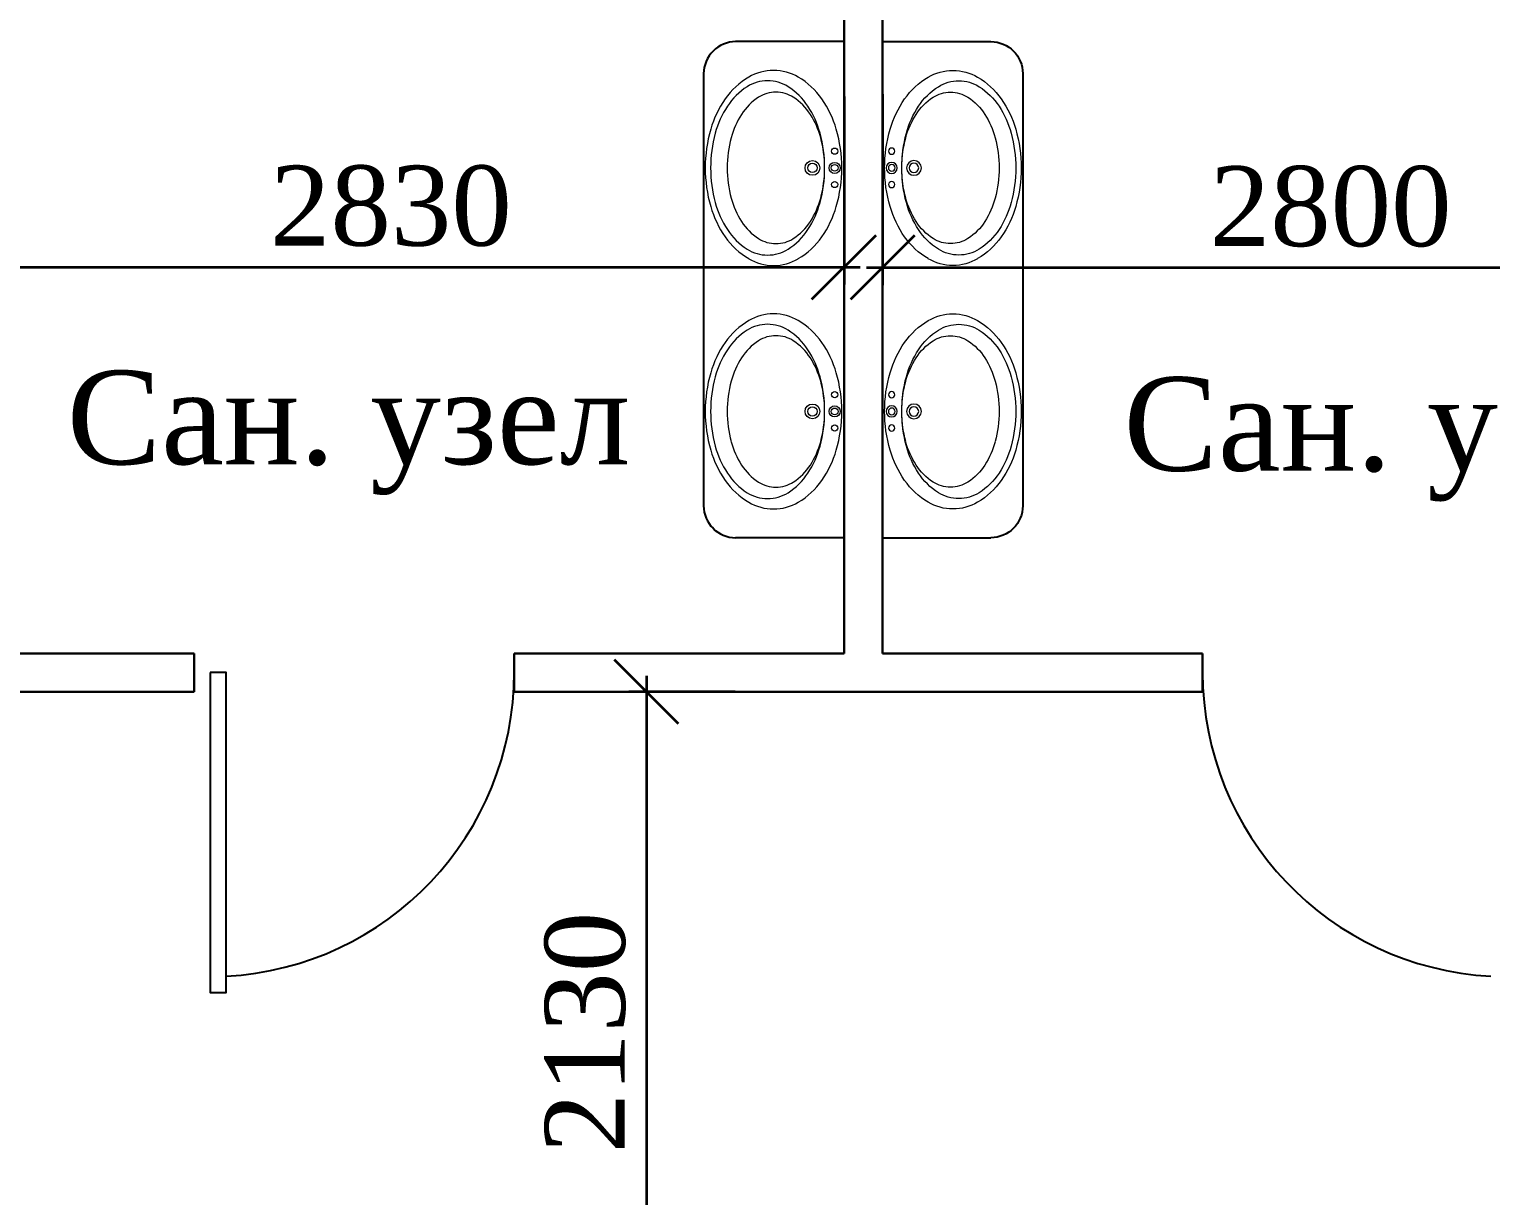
# Model space of a CAD drawing. Header units: inches. Extents: x 2870606 to 3671143, y -733551 to -473558.
# Drawn here: x 2952731 to 2957296, y -670829 to -667183 of the extents above; entities that cross this region are included whole.
import ezdxf

# ---------------------------------------------------------------- set-up
doc = ezdxf.new("R2010")
doc.units = ezdxf.units.IN
doc.header["$MEASUREMENT"] = 0
doc.layers.add('ШРИФТ', color=7, linetype='Continuous')
doc.styles.add('GENERATED_STYLE_1', font='times.ttf')
doc.styles.add('J~stule', font='dutch.ttf')
doc.dimstyles.new('J~style', dxfattribs={"dimscale": 100, "dimtxt": 2.5, "dimasz": 2, "dimexe": 0.55, "dimexo": 0.725, "dimtad": 1, "dimdec": 0, "dimdsep": 46, "dimtxsty": 'J~stule', "dimblk": 'OBLIQUE', "dimcen": 2, "dimdle": 0.5, "dimadec": 0, "dimazin": 0, "dimtfac": 1, "dimtdec": 0, "dimtmove": 0, "dimatfit": 3, "dimfxl": 1, "dimarcsym": 0})

# ---------------------------------------------------------------- blocks, each defined once
blk = doc.blocks.new('hfhfrt')
at = {"lineweight": 13}
blk.add_line((1120341.1, -286193.4), (1120341.1, -284643.4), dxfattribs=at)
at = {"color": 7}
for p, q in [((1120341.1, -284643.4), (1120679.5, -284643.4)), ((1120341.1, -286193.4), (1120679.5, -286193.4))]:
    blk.add_line(p, q, dxfattribs=at)
blk.add_line((1120779.5, -286093.4), (1120779.5, -284743.4))
at = {"lineweight": 13}
for centre, radius in [((1120370.2, -284985.9), 9.72), ((1120439.6, -285037.9), 23.1), ((1120370.2, -285037.9), 17.3), ((1120370.2, -285037.9), 10.5), ((1120439.6, -285037.9), 14.7), ((1120370.2, -285090), 9.72), ((1120370.2, -285746.9), 9.72), ((1120370.2, -285798.9), 17.3), ((1120370.2, -285798.9), 10.5), ((1120439.6, -285798.9), 23.1), ((1120439.6, -285798.9), 14.7), ((1120370.2, -285851.1), 9.72)]:
    blk.add_circle(centre, radius, dxfattribs=at)
at = {"color": 7}
for centre, start, end in [((1120679.5, -284743.4), 0, 90), ((1120679.5, -286093.4), 270, 0)]:
    blk.add_arc(centre, 100, start, end, dxfattribs=at)
at = {"lineweight": 13}
for centre, radius, start, end in [((1120561.2, -284884.8), 151.8, 90, 120.6261), ((1120561.2, -284884.8), 151.8, 59.3739, 90), ((1120604.7, -284958.3), 237.1, 120.6261, 145.0207), ((1120626.1, -284957.9), 205.9, 122.3676, 146.8349), ((1120579.6, -284884.5), 119, 90, 122.3676), ((1120579.6, -284884.5), 119, 57.6324, 90), ((1120517.7, -284958.3), 237.1, 34.9793, 59.3739), ((1120533, -284957.9), 205.9, 33.1651, 57.6324), ((1120673.5, -285006.4), 321.1, 145.0207, 163.8377), ((1120595.8, -284966.6), 177.9, 122.8146, 147.2843), ((1120553.6, -284901.3), 100.1, 90, 122.8146), ((1120553.6, -284901.3), 100.1, 57.1854, 90), ((1120511.5, -284966.6), 177.9, 32.7157, 57.1854), ((1120449, -285006.4), 321.1, 16.1623, 34.9793), ((1120662.8, -285009.6), 257.5, 147.2843, 165.0999), ((1120700, -285006.2), 294.2, 146.8349, 164.8534), ((1120444.5, -285009.6), 257.5, 14.9001, 32.7157), ((1120459.1, -285006.2), 294.2, 15.1466, 33.1651), ((1120782.1, -285037.9), 434.2, 163.8377, 180), ((1120340.3, -285037.9), 434.2, 0, 16.1623), ((1120816.9, -285037.9), 415.4, 164.8534, 180), ((1120768.8, -285037.9), 367.3, 165.0999, 180), ((1120338.4, -285037.9), 367.3, 0, 14.9001), ((1120342.2, -285037.9), 415.4, 0, 15.1466), ((1120782.1, -285037.9), 434.2, 180, 196.1623), ((1120768.8, -285037.9), 367.3, 180, 194.9001), ((1120816.9, -285037.9), 415.4, 180, 195.1466), ((1120338.4, -285037.9), 367.3, 345.0999, 0), ((1120342.2, -285037.9), 415.4, 344.8534, 0), ((1120340.3, -285037.9), 434.2, 343.8377, 0), ((1120662.8, -285066.1), 257.5, 194.9001, 212.7157), ((1120700, -285069.5), 294.2, 195.1466, 213.1651), ((1120444.5, -285066.1), 257.5, 327.2843, 345.0999), ((1120459.1, -285069.5), 294.2, 326.8349, 344.8534), ((1120673.5, -285069.4), 321.1, 196.1623, 214.9793), ((1120449, -285069.4), 321.1, 325.0207, 343.8377), ((1120595.8, -285109.1), 177.9, 212.7157, 237.1854), ((1120626.1, -285117.8), 205.9, 213.1651, 237.6324), ((1120511.5, -285109.1), 177.9, 302.8146, 327.2843), ((1120533, -285117.8), 205.9, 302.3676, 326.8349), ((1120604.7, -285117.5), 237.1, 214.9793, 239.3739), ((1120553.6, -285174.5), 100.1, 237.1854, 270), ((1120553.6, -285174.5), 100.1, 270, 302.8146), ((1120517.7, -285117.5), 237.1, 300.6261, 325.0207), ((1120561.2, -285190.9), 151.8, 239.3739, 270), ((1120579.6, -285191.2), 119, 237.6324, 270), ((1120561.2, -285190.9), 151.8, 270, 300.6261), ((1120579.6, -285191.2), 119, 270, 302.3676), ((1120604.7, -285719.3), 237.1, 120.6261, 145.0207), ((1120561.2, -285645.8), 151.8, 90, 120.6261), ((1120561.2, -285645.8), 151.8, 59.3739, 90), ((1120517.7, -285719.3), 237.1, 34.9793, 59.3739), ((1120626.1, -285718.9), 205.9, 122.3676, 146.8349), ((1120553.6, -285662.3), 100.1, 90, 122.8146), ((1120579.6, -285645.5), 119, 90, 122.3676), ((1120553.6, -285662.3), 100.1, 57.1854, 90), ((1120579.6, -285645.5), 119, 57.6324, 90), ((1120533, -285718.9), 205.9, 33.1651, 57.6324), ((1120673.5, -285767.4), 321.1, 145.0207, 163.8377), ((1120700, -285767.2), 294.2, 146.8349, 164.8534), ((1120595.8, -285727.6), 177.9, 122.8146, 147.2843), ((1120511.5, -285727.6), 177.9, 32.7157, 57.1854), ((1120459.1, -285767.2), 294.2, 15.1466, 33.1651), ((1120449, -285767.4), 321.1, 16.1623, 34.9793), ((1120662.8, -285770.7), 257.5, 147.2843, 165.0999), ((1120444.5, -285770.7), 257.5, 14.9001, 32.7157), ((1120782.1, -285798.9), 434.2, 163.8377, 180), ((1120816.9, -285798.9), 415.4, 164.8534, 180), ((1120342.2, -285798.9), 415.4, 0, 15.1466), ((1120340.3, -285798.9), 434.2, 0, 16.1623), ((1120768.8, -285798.9), 367.3, 165.0999, 180), ((1120338.4, -285798.9), 367.3, 0, 14.9001), ((1120782.1, -285798.9), 434.2, 180, 196.1623), ((1120768.8, -285798.9), 367.3, 180, 194.9001), ((1120816.9, -285798.9), 415.4, 180, 195.1466), ((1120338.4, -285798.9), 367.3, 345.0999, 0), ((1120342.2, -285798.9), 415.4, 344.8534, 0), ((1120340.3, -285798.9), 434.2, 343.8377, 0), ((1120673.5, -285830.4), 321.1, 196.1623, 214.9793), ((1120662.8, -285827.1), 257.5, 194.9001, 212.7157), ((1120700, -285830.5), 294.2, 195.1466, 213.1651), ((1120444.5, -285827.1), 257.5, 327.2843, 345.0999), ((1120459.1, -285830.5), 294.2, 326.8349, 344.8534), ((1120449, -285830.4), 321.1, 325.0207, 343.8377), ((1120595.8, -285870.1), 177.9, 212.7157, 237.1854), ((1120511.5, -285870.1), 177.9, 302.8146, 327.2843), ((1120604.7, -285878.5), 237.1, 214.9793, 239.3739), ((1120626.1, -285878.8), 205.9, 213.1651, 237.6324), ((1120553.6, -285935.5), 100.1, 237.1854, 270), ((1120553.6, -285935.5), 100.1, 270, 302.8146), ((1120517.7, -285878.5), 237.1, 300.6261, 325.0207), ((1120533, -285878.8), 205.9, 302.3676, 326.8349), ((1120579.6, -285952.2), 119, 237.6324, 270), ((1120579.6, -285952.2), 119, 270, 302.3676), ((1120561.2, -285951.9), 151.8, 239.3739, 270), ((1120561.2, -285951.9), 151.8, 270, 300.6261)]:
    blk.add_arc(centre, radius, start, end, dxfattribs=at)
blk = doc.blocks.new('_Oblique')
at = {"color": 0, "linetype": 'ByBlock', "lineweight": -2}
blk.add_line((-0.5, -0.5), (0.5, 0.5), dxfattribs=at)
blk = doc.blocks.new('*D136')
at = {"color": 0, "lineweight": -2, "transparency": 16777216}
for p, q in [((3222318.2, -558334.5), (3222318.2, -558922.6)), ((3219488.2, -558509.8), (3219488.2, -558922.6)), ((3219438.2, -558867.6), (3222368.2, -558867.6))]:
    blk.add_line(p, q, dxfattribs=at)
at = {"layer": 'Defpoints', "color": 0, "lineweight": 35, "transparency": 16777216}
for p in [(3222318.2, -558262, -14.6), (3219488.2, -558437.3), (3222318.2, -558867.6)]:
    blk.add_point(p, dxfattribs=at)
at = {"color": 0, "lineweight": -2, "transparency": 16777216, "xscale": 200, "yscale": 200, "zscale": 200, "rotation": 180}
blk.add_blockref('_Oblique', (3219488.2, -558867.6), dxfattribs=at)
at = {"color": 0, "lineweight": -2, "transparency": 16777216, "xscale": 200, "yscale": 200, "zscale": 200}
blk.add_blockref('_Oblique', (3222318.2, -558867.6), dxfattribs=at)
at = {"color": 0, "transparency": 16777216, "insert": (3220903.2, -558677.4), "char_height": 250, "attachment_point": 5, "style": 'J~stule'}
blk.add_mtext('2830', dxfattribs=at)
blk = doc.blocks.new('*D137')
at = {"color": 0, "lineweight": -2, "transparency": 16777216}
for p, q in [((3222438.2, -558326.9), (3222438.2, -558924.3)), ((3225238.2, -558417.3), (3225238.2, -558924.3)), ((3222388.2, -558869.3), (3225288.2, -558869.3))]:
    blk.add_line(p, q, dxfattribs=at)
at = {"layer": 'Defpoints', "color": 0, "lineweight": 35, "transparency": 16777216}
for p in [(3222438.2, -558254.4, -14.6), (3225238.2, -558344.8), (3225238.2, -558869.3)]:
    blk.add_point(p, dxfattribs=at)
at = {"color": 0, "lineweight": -2, "transparency": 16777216, "xscale": 200, "yscale": 200, "zscale": 200, "rotation": 180}
blk.add_blockref('_Oblique', (3222438.2, -558869.3), dxfattribs=at)
at = {"color": 0, "lineweight": -2, "transparency": 16777216, "xscale": 200, "yscale": 200, "zscale": 200}
blk.add_blockref('_Oblique', (3225238.2, -558869.3), dxfattribs=at)
at = {"color": 0, "transparency": 16777216, "insert": (3223838.2, -558679.1), "char_height": 250, "attachment_point": 5, "style": 'J~stule'}
blk.add_mtext('2800', dxfattribs=at)
blk = doc.blocks.new('*D138')
at = {"color": 0, "lineweight": -2, "transparency": 16777216}
for p, q in [((3221701.4, -560144.8), (3221701.4, -562374.8)), ((3221978, -560194.8), (3221646.4, -560194.8)), ((3221978, -562324.8), (3221646.4, -562324.8))]:
    blk.add_line(p, q, dxfattribs=at)
at = {"layer": 'Defpoints', "color": 0, "lineweight": 35, "transparency": 16777216}
for p in [(3222050.5, -560194.8), (3221701.4, -562324.8), (3222050.5, -562324.8)]:
    blk.add_point(p, dxfattribs=at)
at = {"color": 0, "lineweight": -2, "transparency": 16777216, "xscale": 200, "yscale": 200, "zscale": 200}
for p, rotation in [((3221701.4, -560194.8), 90), ((3221701.4, -562324.8), 270)]:
    blk.add_blockref('_Oblique', p, dxfattribs=dict(at, rotation=rotation))
at = {"color": 0, "transparency": 16777216, "insert": (3221510.5, -561259.8), "char_height": 250, "attachment_point": 5, "rotation": 90, "style": 'J~stule'}
blk.add_mtext('2130', dxfattribs=at)
blk = doc.blocks.new('dfgfdgf')
at = {"lineweight": 30}
for p, q in [((3398855.57, -517463.49, -26.38), (3398855.57, -511833.49, 10.18)), ((3398975.57, -517463.49, -26.38), (3398975.57, -511833.49, 10.18)), ((3396825.54, -517463.49), (3396025.57, -517463.49)), ((3396825.54, -517583.49, 58.88), (3396825.54, -517463.49, 58.88)), ((3398855.57, -517463.49), (3397825.54, -517463.49)), ((3397825.54, -517583.49, 58.88), (3397825.54, -517463.49, 12.06)), ((3399975.54, -517463.49), (3398975.57, -517463.49)), ((3399975.54, -517583.49), (3399975.54, -517463.49)), ((3396825.54, -517583.49), (3396025.57, -517583.49)), ((3399975.54, -517583.49), (3397825.54, -517583.49))]:
    blk.add_line(p, q, dxfattribs=at)
at = {"elevation": 117.75}
blk.add_lwpolyline([(3396875.54, -517523.49), (3396875.54, -518523.49), (3396925.54, -518523.49), (3396925.54, -517523.49)], close=True, dxfattribs=at)
for centre, start, end in [((3396875.54, -517523.49, 117.75), 273.01696, 0), ((3400925.54, -517523.49, 117.75), 180, 266.98304)]:
    blk.add_arc(centre, 950, start, end)
at = {"rotation": 180}
blk.add_blockref('hfhfrt', (4519196.65, -801745.3, 10.18), dxfattribs=at)
at = {"xscale": -1, "rotation": 180}
blk.add_blockref('hfhfrt', (2278634.49, -801745.3, 10.18), dxfattribs=at)
at = {"layer": 'ШРИФТ', "style": 'GENERATED_STYLE_1'}
for p in [(3396428.08, -516872.39), (3399728.53, -516892.57)]:
    blk.add_text('Сан. узел', height=292.5, dxfattribs=at).set_placement(p)
for base, p1, p2, picture, middle in [((3398855.57, -516256.29), (3396025.57, -515825.98), (3398855.57, -515650.67, -14.61), '*D136', (3397440.57, -516066.1)), ((3401775.57, -516257.93), (3398975.57, -515643.1, -14.56), (3401775.57, -515733.47), '*D137', (3400375.57, -516067.74))]:
    dim = blk.add_linear_dim(base=base, p1=p1, p2=p2, dimstyle='J~style', override={"dimdec": 1, "dimtdec": 1})
    dim.commit()
    dim.dimension.update_dxf_attribs({"geometry": picture, "text_midpoint": middle, "insert": (176537.36, 42611.32)})
dim = blk.add_linear_dim(base=(3398238.74, -519713.49), p1=(3398587.83, -517583.49), p2=(3398587.83, -519713.49), angle=90, dimstyle='J~style', override={"dimdec": 1, "dimtdec": 1})
dim.commit()
dim.dimension.update_dxf_attribs({"geometry": '*D138', "text_midpoint": (3398047.86, -518648.49), "insert": (176537.36, 42611.32)})

msp = doc.modelspace()

# ---------------------------------------------------------------- block references
at = {"color": 1, "lineweight": 35}
msp.add_blockref('dfgfdgf', (-443579.5, -151670.23), dxfattribs=at)

doc.saveas('drawing.dxf')
